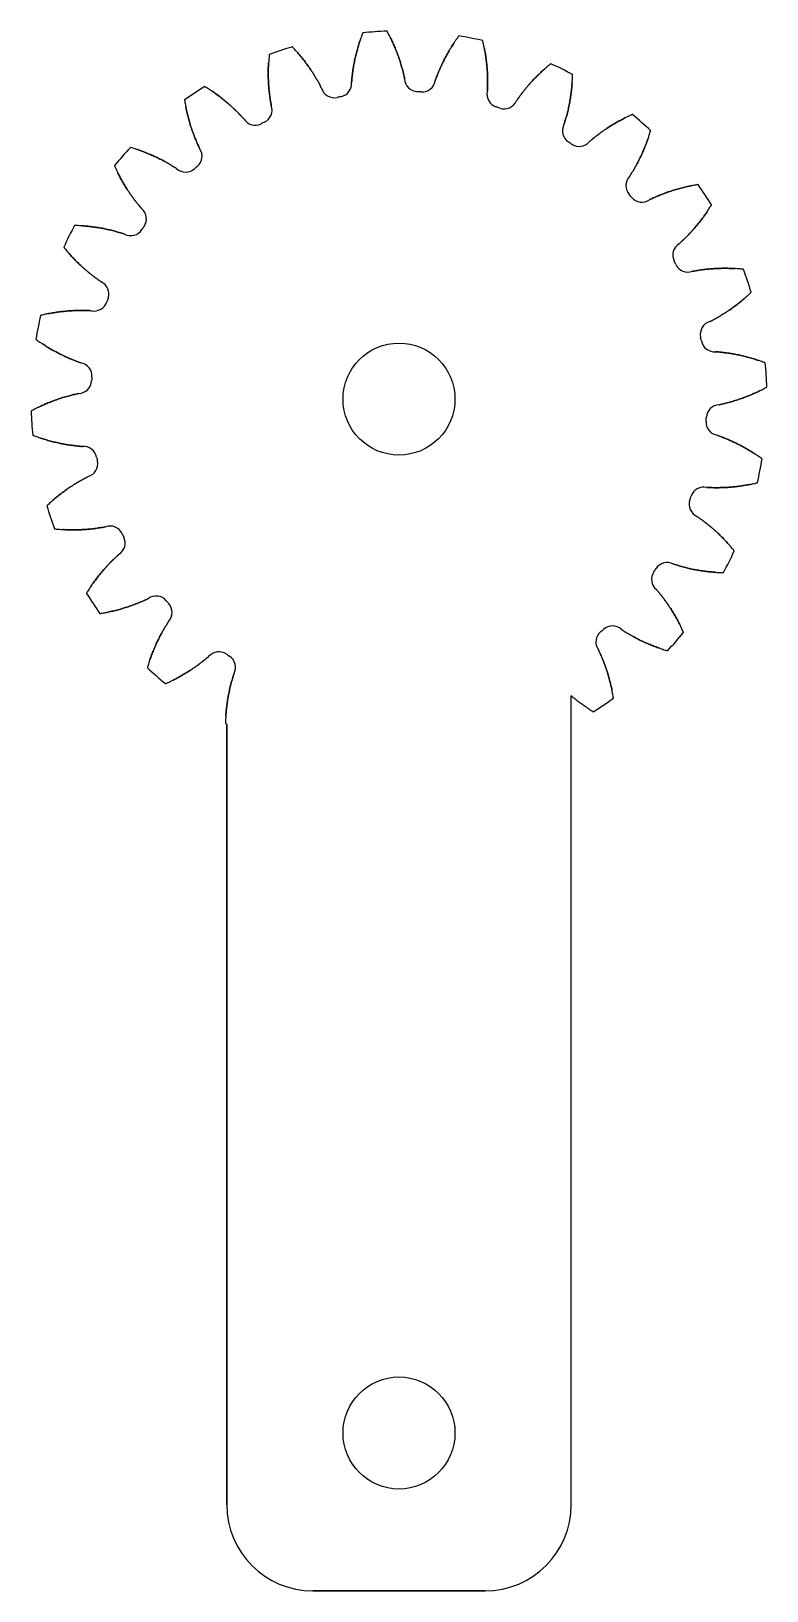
# Model space of a CAD drawing. Header units: millimetres. Extents: x -34.5 to -17.4, y -69 to -32.8.
import ezdxf

# ---------------------------------------------------------------- set-up
doc = ezdxf.new("R2010")
doc.units = ezdxf.units.MM
doc.layers.get('0').update_dxf_attribs({"linetype": 'CONTINUOUS'})

msp = doc.modelspace()

# ---------------------------------------------------------------- linework, layer by layer
for p, q in [((-21.92, -66.953), (-21.92, -48.18)), ((-21.92, -66.953), (-21.92, -48.18)), ((-29.92, -48.84), (-29.92, -66.953)), ((-29.92, -66.953), (-29.92, -48.84)), ((-27.92, -68.953), (-23.92, -68.953)), ((-23.92, -68.953), (-27.92, -68.953))]:
    msp.add_line(p, q)
for centre in [(-25.92, -41.29), (-25.92, -41.29), (-25.92, -41.29), (-25.92, -65.29), (-25.92, -65.29), (-25.92, -65.29)]:
    msp.add_circle(centre, 1.3)
for centre, radius, start, end in [((-25.92, -41.29), 8.544, 91.8623, 95.6377), ((-25.92, -41.29), 8.544, 91.8623, 95.6377), ((-25.92, -41.29), 8.544, 76.8623, 80.6377), ((-25.92, -41.29), 8.544, 76.8623, 80.6377), ((-25.92, -41.29), 8.544, 106.8623, 110.6377), ((-25.92, -41.29), 8.544, 106.8623, 110.6377), ((-25.92, -41.29), 8.544, 61.8623, 65.6377), ((-25.92, -41.29), 8.544, 61.8623, 65.6377), ((-27.33, -33.965), 0.311, -79.105, 5.0881), ((-27.33, -33.965), 0.311, -79.105, 5.0881), ((-25.478, -33.844), 0.311, 182.4119, 266.605), ((-25.478, -33.844), 0.311, 182.4119, 266.605), ((-25.386, -33.85), 0.311, 265.895, 350.0881), ((-25.386, -33.85), 0.311, 265.895, 350.0881), ((-25.92, -41.29), 8.544, 121.8623, 125.6377), ((-25.92, -41.29), 8.544, 121.8623, 125.6377), ((-27.421, -33.983), 0.311, 197.4119, 281.605), ((-27.421, -33.983), 0.311, 197.4119, 281.605), ((-25.92, -41.29), 7.149, 100.895, 101.605), ((-25.92, -41.29), 7.149, 100.895, 101.605), ((-25.92, -41.29), 7.149, 85.895, 86.605), ((-25.92, -41.29), 7.149, 85.895, 86.605), ((-23.566, -34.212), 0.311, 167.4119, 251.605), ((-23.566, -34.212), 0.311, 167.4119, 251.605), ((-23.479, -34.242), 0.311, 250.895, 335.0881), ((-23.479, -34.242), 0.311, 250.895, 335.0881), ((-29.178, -34.58), 0.311, -64.105, 20.0881), ((-29.178, -34.58), 0.311, -64.105, 20.0881), ((-25.92, -41.29), 7.149, 70.895, 71.605), ((-25.92, -41.29), 7.149, 70.895, 71.605), ((-25.92, -41.29), 8.544, 46.8623, 50.6377), ((-25.92, -41.29), 8.544, 46.8623, 50.6377), ((-29.261, -34.621), 0.311, 212.4119, 296.605), ((-29.261, -34.621), 0.311, 212.4119, 296.605), ((-25.92, -41.29), 7.149, 115.895, 116.605), ((-25.92, -41.29), 7.149, 115.895, 116.605), ((-21.814, -35.062), 0.311, 152.4119, 236.605), ((-21.814, -35.062), 0.311, 152.4119, 236.605), ((-25.92, -41.29), 8.544, 136.8623, 140.6377), ((-25.92, -41.29), 8.544, 136.8623, 140.6377), ((-30.803, -35.652), 0.311, -49.105, 35.0881), ((-30.803, -35.652), 0.311, -49.105, 35.0881), ((-25.92, -41.29), 7.149, 55.895, 56.605), ((-25.92, -41.29), 7.149, 55.895, 56.605), ((-21.738, -35.114), 0.311, 235.895, 320.0881), ((-21.738, -35.114), 0.311, 235.895, 320.0881), ((-30.873, -35.712), 0.311, 227.4119, 311.605), ((-30.873, -35.712), 0.311, 227.4119, 311.605), ((-25.92, -41.29), 7.149, 130.895, 131.605), ((-25.92, -41.29), 7.149, 130.895, 131.605), ((-20.342, -36.337), 0.311, 137.4119, 221.605), ((-20.342, -36.337), 0.311, 137.4119, 221.605), ((-25.92, -41.29), 7.149, 40.895, 41.605), ((-25.92, -41.29), 7.149, 40.895, 41.605), ((-25.92, -41.29), 8.544, 31.8623, 35.6377), ((-25.92, -41.29), 8.544, 31.8623, 35.6377), ((-32.096, -37.108), 0.311, -34.105, 50.0881), ((-32.096, -37.108), 0.311, -34.105, 50.0881), ((-20.282, -36.407), 0.311, 220.895, 305.0881), ((-20.282, -36.407), 0.311, 220.895, 305.0881), ((-25.92, -41.29), 8.544, 151.8623, 155.6377), ((-25.92, -41.29), 8.544, 151.8623, 155.6377), ((-25.92, -41.29), 7.149, 145.895, 146.605), ((-25.92, -41.29), 7.149, 145.895, 146.605), ((-32.148, -37.184), 0.311, 242.4119, 326.605), ((-32.148, -37.184), 0.311, 242.4119, 326.605), ((-19.251, -37.949), 0.311, 122.4119, 206.605), ((-19.251, -37.949), 0.311, 122.4119, 206.605), ((-25.92, -41.29), 7.149, 25.895, 26.605), ((-25.92, -41.29), 7.149, 25.895, 26.605), ((-19.21, -38.032), 0.311, 205.895, 290.0881), ((-19.21, -38.032), 0.311, 205.895, 290.0881), ((-25.92, -41.29), 8.544, 16.8623, 20.6377), ((-25.92, -41.29), 8.544, 16.8623, 20.6377), ((-32.968, -38.849), 0.311, -19.105, 65.0881), ((-32.968, -38.849), 0.311, -19.105, 65.0881), ((-32.998, -38.936), 0.311, 257.4119, 341.605), ((-32.998, -38.936), 0.311, 257.4119, 341.605), ((-25.92, -41.29), 7.149, 160.895, 161.605), ((-25.92, -41.29), 7.149, 160.895, 161.605), ((-25.92, -41.29), 8.544, 166.8623, 170.6377), ((-25.92, -41.29), 8.544, 166.8623, 170.6377), ((-18.613, -39.789), 0.311, 107.4119, 191.605), ((-18.613, -39.789), 0.311, 107.4119, 191.605), ((-25.92, -41.29), 7.149, 10.895, 11.605), ((-25.92, -41.29), 7.149, 10.895, 11.605), ((-18.595, -39.88), 0.311, 190.895, 275.0881), ((-18.595, -39.88), 0.311, 190.895, 275.0881), ((-33.36, -40.756), 0.311, -4.105, 80.0881), ((-33.36, -40.756), 0.311, -4.105, 80.0881), ((-25.92, -41.29), 8.544, 1.8623, 5.6377), ((-25.92, -41.29), 8.544, 1.8623, 5.6377), ((-33.366, -40.848), 0.311, 272.4119, 356.605), ((-33.366, -40.848), 0.311, 272.4119, 356.605), ((-25.92, -41.29), 7.149, 175.895, 176.605), ((-25.92, -41.29), 7.149, 175.895, 176.605), ((-25.92, -41.29), 8.544, 181.8623, 185.6377), ((-25.92, -41.29), 8.544, 181.8623, 185.6377), ((-18.474, -41.732), 0.311, 92.4119, 176.605), ((-18.474, -41.732), 0.311, 92.4119, 176.605), ((-18.48, -41.824), 0.311, 175.895, 260.0881), ((-18.48, -41.824), 0.311, 175.895, 260.0881), ((-25.92, -41.29), 7.149, 355.895, 356.605), ((-25.92, -41.29), 7.149, 355.895, 356.605), ((-33.245, -42.7), 0.311, 10.895, 95.0881), ((-33.245, -42.7), 0.311, 10.895, 95.0881), ((-25.92, -41.29), 7.149, 190.895, 191.605), ((-25.92, -41.29), 7.149, 190.895, 191.605), ((-25.92, -41.29), 8.544, 346.8623, 350.6377), ((-25.92, -41.29), 8.544, 346.8623, 350.6377), ((-33.227, -42.791), 0.311, -72.5881, 11.605), ((-33.227, -42.791), 0.311, -72.5881, 11.605), ((-18.842, -43.644), 0.311, 77.4119, 161.605), ((-18.842, -43.644), 0.311, 77.4119, 161.605), ((-25.92, -41.29), 8.544, 196.8623, 200.6377), ((-25.92, -41.29), 8.544, 196.8623, 200.6377), ((-18.872, -43.731), 0.311, 160.895, 245.0881), ((-18.872, -43.731), 0.311, 160.895, 245.0881), ((-25.92, -41.29), 7.149, 340.895, 341.605), ((-25.92, -41.29), 7.149, 340.895, 341.605), ((-32.63, -44.548), 0.311, 25.895, 110.0881), ((-32.63, -44.548), 0.311, 25.895, 110.0881), ((-32.589, -44.631), 0.311, -57.5881, 26.605), ((-32.589, -44.631), 0.311, -57.5881, 26.605), ((-25.92, -41.29), 7.149, 205.895, 206.605), ((-25.92, -41.29), 7.149, 205.895, 206.605), ((-25.92, -41.29), 8.544, 331.8623, 335.6377), ((-25.92, -41.29), 8.544, 331.8623, 335.6377), ((-25.92, -41.29), 7.149, 325.895, 326.605), ((-25.92, -41.29), 7.149, 325.895, 326.605), ((-19.692, -45.396), 0.311, 62.4119, 146.605), ((-19.692, -45.396), 0.311, 62.4119, 146.605), ((-19.744, -45.472), 0.311, 145.895, 230.0881), ((-19.744, -45.472), 0.311, 145.895, 230.0881), ((-25.92, -41.29), 8.544, 211.8623, 215.6377), ((-25.92, -41.29), 8.544, 211.8623, 215.6377), ((-31.558, -46.173), 0.311, 40.895, 125.0881), ((-31.558, -46.173), 0.311, 40.895, 125.0881), ((-25.92, -41.29), 7.149, 220.895, 221.605), ((-25.92, -41.29), 7.149, 220.895, 221.605), ((-31.498, -46.243), 0.311, -42.5881, 41.605), ((-31.498, -46.243), 0.311, -42.5881, 41.605), ((-21.037, -46.928), 0.311, 130.895, 215.0881), ((-21.037, -46.928), 0.311, 130.895, 215.0881), ((-25.92, -41.29), 7.149, 310.895, 311.605), ((-25.92, -41.29), 7.149, 310.895, 311.605), ((-20.967, -46.868), 0.311, 47.4119, 131.605), ((-20.967, -46.868), 0.311, 47.4119, 131.605), ((-25.92, -41.29), 8.544, 316.8623, 320.6377), ((-25.92, -41.29), 8.544, 316.8623, 320.6377), ((-30.102, -47.466), 0.311, 55.895, 140.0881), ((-30.102, -47.466), 0.311, 55.895, 140.0881), ((-25.92, -41.29), 7.149, 235.895, 236.605), ((-25.92, -41.29), 7.149, 235.895, 236.605), ((-30.026, -47.518), 0.311, -27.5881, 56.605), ((-30.026, -47.518), 0.311, -27.5881, 56.605), ((-25.92, -41.29), 8.544, 226.8623, 230.6377), ((-25.92, -41.29), 8.544, 226.8623, 230.6377), ((-25.92, -41.29), 8.544, 301.8623, 305.6377), ((-25.92, -41.29), 8.544, 301.8623, 305.6377), ((-25.92, -41.29), 8.544, 241.8623, 242.0855), ((-25.92, -41.29), 8.544, 241.8623, 242.0855), ((-27.92, -66.953), 2, 180, 270), ((-27.92, -66.953), 2, 180, 270), ((-23.92, -66.953), 2, -90, 0), ((-23.92, -66.953), 2, -90, 0)]:
    msp.add_arc(centre, radius, start, end)
for points, knots in [([(-26.759, -32.787), (-26.761, -32.791), (-26.763, -32.797), (-26.77, -32.816), (-26.783, -32.848), (-26.802, -32.901), (-26.816, -32.942), (-26.824, -32.966)], [0, 0, 0, 0, 0.00097578, 0.00159942, 0.00476953, 0.00921669, 0.01524937, 0.01524937, 0.01524937, 0.01524937]), ([(-26.759, -32.787), (-26.761, -32.791), (-26.763, -32.797), (-26.77, -32.816), (-26.783, -32.848), (-26.802, -32.901), (-26.816, -32.942), (-26.824, -32.966)], [0, 0, 0, 0, 0.00097578, 0.00159942, 0.00476953, 0.00921669, 0.01524937, 0.01524937, 0.01524937, 0.01524937]), ([(-26.11, -32.919), (-26.121, -32.896), (-26.14, -32.857), (-26.167, -32.807), (-26.183, -32.777), (-26.192, -32.76), (-26.196, -32.754), (-26.198, -32.75)], [0, 0, 0, 0, 0.00602632, 0.01047545, 0.01364699, 0.01427358, 0.01524937, 0.01524937, 0.01524937, 0.01524937]), ([(-26.11, -32.919), (-26.121, -32.896), (-26.14, -32.857), (-26.167, -32.807), (-26.183, -32.777), (-26.192, -32.76), (-26.196, -32.754), (-26.198, -32.75)], [0, 0, 0, 0, 0.00602632, 0.01047545, 0.01364699, 0.01427358, 0.01524937, 0.01524937, 0.01524937, 0.01524937]), ([(-24.53, -32.86), (-24.532, -32.863), (-24.536, -32.868), (-24.548, -32.884), (-24.568, -32.912), (-24.601, -32.958), (-24.625, -32.994), (-24.639, -33.015)], [0, 0, 0, 0, 0.00097578, 0.00159942, 0.00476953, 0.00921669, 0.01524937, 0.01524937, 0.01524937, 0.01524937]), ([(-24.53, -32.86), (-24.532, -32.863), (-24.536, -32.868), (-24.548, -32.884), (-24.568, -32.912), (-24.601, -32.958), (-24.625, -32.994), (-24.639, -33.015)], [0, 0, 0, 0, 0.00097578, 0.00159942, 0.00476953, 0.00921669, 0.01524937, 0.01524937, 0.01524937, 0.01524937]), ([(-28.931, -33.294), (-28.932, -33.298), (-28.933, -33.305), (-28.935, -33.324), (-28.938, -33.358), (-28.943, -33.415), (-28.946, -33.458), (-28.948, -33.483)], [0, 0, 0, 0, 0.00097578, 0.00159942, 0.00476953, 0.00921669, 0.01524937, 0.01524937, 0.01524937, 0.01524937]), ([(-28.931, -33.294), (-28.932, -33.298), (-28.933, -33.305), (-28.935, -33.324), (-28.938, -33.358), (-28.943, -33.415), (-28.946, -33.458), (-28.948, -33.483)], [0, 0, 0, 0, 0.00097578, 0.00159942, 0.00476953, 0.00921669, 0.01524937, 0.01524937, 0.01524937, 0.01524937]), ([(-28.27, -33.253), (-28.287, -33.234), (-28.315, -33.202), (-28.354, -33.16), (-28.377, -33.135), (-28.391, -33.121), (-28.396, -33.116), (-28.398, -33.113)], [0, 0, 0, 0, 0.00602632, 0.01047545, 0.01364699, 0.01427358, 0.01524937, 0.01524937, 0.01524937, 0.01524937]), ([(-28.27, -33.253), (-28.287, -33.234), (-28.315, -33.202), (-28.354, -33.16), (-28.377, -33.135), (-28.391, -33.121), (-28.396, -33.116), (-28.398, -33.113)], [0, 0, 0, 0, 0.00602632, 0.01047545, 0.01364699, 0.01427358, 0.01524937, 0.01524937, 0.01524937, 0.01524937]), ([(-23.937, -33.155), (-23.942, -33.13), (-23.95, -33.088), (-23.963, -33.032), (-23.971, -32.999), (-23.975, -32.98), (-23.977, -32.973), (-23.978, -32.969)], [0, 0, 0, 0, 0.00602632, 0.01047545, 0.01364699, 0.01427358, 0.01524937, 0.01524937, 0.01524937, 0.01524937]), ([(-23.937, -33.155), (-23.942, -33.13), (-23.95, -33.088), (-23.963, -33.032), (-23.971, -32.999), (-23.975, -32.98), (-23.977, -32.973), (-23.978, -32.969)], [0, 0, 0, 0, 0.00602632, 0.01047545, 0.01364699, 0.01427358, 0.01524937, 0.01524937, 0.01524937, 0.01524937]), ([(-22.395, -33.507), (-22.399, -33.509), (-22.404, -33.513), (-22.419, -33.526), (-22.446, -33.547), (-22.489, -33.584), (-22.522, -33.612), (-22.541, -33.629)], [0, 0, 0, 0, 0.00097578, 0.00159942, 0.00476953, 0.00921669, 0.01524937, 0.01524937, 0.01524937, 0.01524937]), ([(-22.395, -33.507), (-22.399, -33.509), (-22.404, -33.513), (-22.419, -33.526), (-22.446, -33.547), (-22.489, -33.584), (-22.522, -33.612), (-22.541, -33.629)], [0, 0, 0, 0, 0.00097578, 0.00159942, 0.00476953, 0.00921669, 0.01524937, 0.01524937, 0.01524937, 0.01524937]), ([(-21.899, -33.945), (-21.897, -33.92), (-21.895, -33.877), (-21.892, -33.82), (-21.891, -33.786), (-21.891, -33.766), (-21.891, -33.76), (-21.891, -33.756)], [0, 0, 0, 0, 0.00602632, 0.01047545, 0.01364699, 0.01427358, 0.01524937, 0.01524937, 0.01524937, 0.01524937]), ([(-21.899, -33.945), (-21.897, -33.92), (-21.895, -33.877), (-21.892, -33.82), (-21.891, -33.786), (-21.891, -33.766), (-21.891, -33.76), (-21.891, -33.756)], [0, 0, 0, 0, 0.00602632, 0.01047545, 0.01364699, 0.01427358, 0.01524937, 0.01524937, 0.01524937, 0.01524937]), ([(-30.898, -34.346), (-30.898, -34.35), (-30.897, -34.357), (-30.894, -34.376), (-30.888, -34.41), (-30.879, -34.466), (-30.87, -34.508), (-30.865, -34.533)], [0, 0, 0, 0, 0.00097578, 0.00159942, 0.00476953, 0.00921669, 0.01524937, 0.01524937, 0.01524937, 0.01524937]), ([(-30.898, -34.346), (-30.898, -34.35), (-30.897, -34.357), (-30.894, -34.376), (-30.888, -34.41), (-30.879, -34.466), (-30.87, -34.508), (-30.865, -34.533)], [0, 0, 0, 0, 0.00097578, 0.00159942, 0.00476953, 0.00921669, 0.01524937, 0.01524937, 0.01524937, 0.01524937]), ([(-30.27, -34.135), (-30.291, -34.122), (-30.327, -34.097), (-30.375, -34.067), (-30.404, -34.049), (-30.421, -34.039), (-30.427, -34.035), (-30.43, -34.033)], [0, 0, 0, 0, 0.00602632, 0.01047545, 0.01364699, 0.01427358, 0.01524937, 0.01524937, 0.01524937, 0.01524937]), ([(-30.27, -34.135), (-30.291, -34.122), (-30.327, -34.097), (-30.375, -34.067), (-30.404, -34.049), (-30.421, -34.039), (-30.427, -34.035), (-30.43, -34.033)], [0, 0, 0, 0, 0.00602632, 0.01047545, 0.01364699, 0.01427358, 0.01524937, 0.01524937, 0.01524937, 0.01524937]), ([(-20.501, -34.684), (-20.505, -34.686), (-20.511, -34.688), (-20.529, -34.696), (-20.56, -34.71), (-20.612, -34.734), (-20.651, -34.753), (-20.673, -34.764)], [0, 0, 0, 0, 0.00097578, 0.00159942, 0.00476953, 0.00921669, 0.01524937, 0.01524937, 0.01524937, 0.01524937]), ([(-20.501, -34.684), (-20.505, -34.686), (-20.511, -34.688), (-20.529, -34.696), (-20.56, -34.71), (-20.612, -34.734), (-20.651, -34.753), (-20.673, -34.764)], [0, 0, 0, 0, 0.00097578, 0.00159942, 0.00476953, 0.00921669, 0.01524937, 0.01524937, 0.01524937, 0.01524937]), ([(-20.135, -35.236), (-20.127, -35.213), (-20.113, -35.171), (-20.096, -35.117), (-20.086, -35.084), (-20.081, -35.065), (-20.079, -35.059), (-20.078, -35.055)], [0, 0, 0, 0, 0.00602632, 0.01047545, 0.01364699, 0.01427358, 0.01524937, 0.01524937, 0.01524937, 0.01524937]), ([(-20.135, -35.236), (-20.127, -35.213), (-20.113, -35.171), (-20.096, -35.117), (-20.086, -35.084), (-20.081, -35.065), (-20.079, -35.059), (-20.078, -35.055)], [0, 0, 0, 0, 0.00602632, 0.01047545, 0.01364699, 0.01427358, 0.01524937, 0.01524937, 0.01524937, 0.01524937]), ([(-31.974, -35.505), (-31.997, -35.497), (-32.039, -35.483), (-32.093, -35.466), (-32.126, -35.456), (-32.145, -35.451), (-32.151, -35.449), (-32.155, -35.448)], [0, 0, 0, 0, 0.00602632, 0.01047545, 0.01364699, 0.01427358, 0.01524937, 0.01524937, 0.01524937, 0.01524937]), ([(-31.974, -35.505), (-31.997, -35.497), (-32.039, -35.483), (-32.093, -35.466), (-32.126, -35.456), (-32.145, -35.451), (-32.151, -35.449), (-32.155, -35.448)], [0, 0, 0, 0, 0.00602632, 0.01047545, 0.01364699, 0.01427358, 0.01524937, 0.01524937, 0.01524937, 0.01524937]), ([(-32.526, -35.871), (-32.524, -35.875), (-32.522, -35.881), (-32.514, -35.899), (-32.5, -35.93), (-32.476, -35.982), (-32.457, -36.021), (-32.446, -36.043)], [0, 0, 0, 0, 0.00097578, 0.00159942, 0.00476953, 0.00921669, 0.01524937, 0.01524937, 0.01524937, 0.01524937]), ([(-32.526, -35.871), (-32.524, -35.875), (-32.522, -35.881), (-32.514, -35.899), (-32.5, -35.93), (-32.476, -35.982), (-32.457, -36.021), (-32.446, -36.043)], [0, 0, 0, 0, 0.00097578, 0.00159942, 0.00476953, 0.00921669, 0.01524937, 0.01524937, 0.01524937, 0.01524937]), ([(-18.976, -36.312), (-18.98, -36.312), (-18.987, -36.313), (-19.006, -36.316), (-19.04, -36.322), (-19.096, -36.331), (-19.138, -36.34), (-19.163, -36.345)], [0, 0, 0, 0, 0.00097578, 0.00159942, 0.00476953, 0.00921669, 0.01524937, 0.01524937, 0.01524937, 0.01524937]), ([(-18.976, -36.312), (-18.98, -36.312), (-18.987, -36.313), (-19.006, -36.316), (-19.04, -36.322), (-19.096, -36.331), (-19.138, -36.34), (-19.163, -36.345)], [0, 0, 0, 0, 0.00097578, 0.00159942, 0.00476953, 0.00921669, 0.01524937, 0.01524937, 0.01524937, 0.01524937]), ([(-18.765, -36.94), (-18.752, -36.919), (-18.727, -36.883), (-18.697, -36.835), (-18.679, -36.806), (-18.669, -36.789), (-18.665, -36.783), (-18.663, -36.78)], [0, 0, 0, 0, 0.00602632, 0.01047545, 0.01364699, 0.01427358, 0.01524937, 0.01524937, 0.01524937, 0.01524937]), ([(-18.765, -36.94), (-18.752, -36.919), (-18.727, -36.883), (-18.697, -36.835), (-18.679, -36.806), (-18.669, -36.789), (-18.665, -36.783), (-18.663, -36.78)], [0, 0, 0, 0, 0.00602632, 0.01047545, 0.01364699, 0.01427358, 0.01524937, 0.01524937, 0.01524937, 0.01524937]), ([(-33.265, -37.269), (-33.29, -37.267), (-33.333, -37.265), (-33.39, -37.262), (-33.424, -37.261), (-33.444, -37.261), (-33.45, -37.261), (-33.454, -37.261)], [0, 0, 0, 0, 0.00602632, 0.01047545, 0.01364699, 0.01427358, 0.01524937, 0.01524937, 0.01524937, 0.01524937]), ([(-33.265, -37.269), (-33.29, -37.267), (-33.333, -37.265), (-33.39, -37.262), (-33.424, -37.261), (-33.444, -37.261), (-33.45, -37.261), (-33.454, -37.261)], [0, 0, 0, 0, 0.00602632, 0.01047545, 0.01364699, 0.01427358, 0.01524937, 0.01524937, 0.01524937, 0.01524937]), ([(-33.703, -37.765), (-33.701, -37.769), (-33.697, -37.774), (-33.684, -37.789), (-33.663, -37.816), (-33.626, -37.859), (-33.598, -37.892), (-33.581, -37.911)], [0, 0, 0, 0, 0.00097578, 0.00159942, 0.00476953, 0.00921669, 0.01524937, 0.01524937, 0.01524937, 0.01524937]), ([(-33.703, -37.765), (-33.701, -37.769), (-33.697, -37.774), (-33.684, -37.789), (-33.663, -37.816), (-33.626, -37.859), (-33.598, -37.892), (-33.581, -37.911)], [0, 0, 0, 0, 0.00097578, 0.00159942, 0.00476953, 0.00921669, 0.01524937, 0.01524937, 0.01524937, 0.01524937]), ([(-17.924, -38.279), (-17.928, -38.278), (-17.935, -38.277), (-17.954, -38.275), (-17.988, -38.272), (-18.045, -38.267), (-18.088, -38.264), (-18.113, -38.262)], [0, 0, 0, 0, 0.00097578, 0.00159942, 0.00476953, 0.00921669, 0.01524937, 0.01524937, 0.01524937, 0.01524937]), ([(-17.924, -38.279), (-17.928, -38.278), (-17.935, -38.277), (-17.954, -38.275), (-17.988, -38.272), (-18.045, -38.267), (-18.088, -38.264), (-18.113, -38.262)], [0, 0, 0, 0, 0.00097578, 0.00159942, 0.00476953, 0.00921669, 0.01524937, 0.01524937, 0.01524937, 0.01524937]), ([(-17.883, -38.94), (-17.864, -38.923), (-17.832, -38.895), (-17.79, -38.856), (-17.765, -38.833), (-17.751, -38.819), (-17.746, -38.814), (-17.743, -38.812)], [0, 0, 0, 0, 0.00602632, 0.01047545, 0.01364699, 0.01427358, 0.01524937, 0.01524937, 0.01524937, 0.01524937]), ([(-17.883, -38.94), (-17.864, -38.923), (-17.832, -38.895), (-17.79, -38.856), (-17.765, -38.833), (-17.751, -38.819), (-17.746, -38.814), (-17.743, -38.812)], [0, 0, 0, 0, 0.00602632, 0.01047545, 0.01364699, 0.01427358, 0.01524937, 0.01524937, 0.01524937, 0.01524937]), ([(-34.055, -39.307), (-34.08, -39.312), (-34.122, -39.32), (-34.178, -39.333), (-34.211, -39.341), (-34.23, -39.345), (-34.237, -39.347), (-34.241, -39.348)], [0, 0, 0, 0, 0.00602632, 0.01047545, 0.01364699, 0.01427358, 0.01524937, 0.01524937, 0.01524937, 0.01524937]), ([(-34.055, -39.307), (-34.08, -39.312), (-34.122, -39.32), (-34.178, -39.333), (-34.211, -39.341), (-34.23, -39.345), (-34.237, -39.347), (-34.241, -39.348)], [0, 0, 0, 0, 0.00602632, 0.01047545, 0.01364699, 0.01427358, 0.01524937, 0.01524937, 0.01524937, 0.01524937]), ([(-34.35, -39.9), (-34.347, -39.902), (-34.342, -39.906), (-34.326, -39.918), (-34.298, -39.938), (-34.252, -39.971), (-34.216, -39.995), (-34.195, -40.009)], [0, 0, 0, 0, 0.00097578, 0.00159942, 0.00476953, 0.00921669, 0.01524937, 0.01524937, 0.01524937, 0.01524937]), ([(-34.35, -39.9), (-34.347, -39.902), (-34.342, -39.906), (-34.326, -39.918), (-34.298, -39.938), (-34.252, -39.971), (-34.216, -39.995), (-34.195, -40.009)], [0, 0, 0, 0, 0.00097578, 0.00159942, 0.00476953, 0.00921669, 0.01524937, 0.01524937, 0.01524937, 0.01524937]), ([(-17.417, -40.451), (-17.421, -40.449), (-17.427, -40.447), (-17.446, -40.44), (-17.478, -40.427), (-17.531, -40.408), (-17.572, -40.394), (-17.596, -40.386)], [0, 0, 0, 0, 0.00097578, 0.00159942, 0.00476953, 0.00921669, 0.01524937, 0.01524937, 0.01524937, 0.01524937]), ([(-17.417, -40.451), (-17.421, -40.449), (-17.427, -40.447), (-17.446, -40.44), (-17.478, -40.427), (-17.531, -40.408), (-17.572, -40.394), (-17.596, -40.386)], [0, 0, 0, 0, 0.00097578, 0.00159942, 0.00476953, 0.00921669, 0.01524937, 0.01524937, 0.01524937, 0.01524937]), ([(-17.549, -41.1), (-17.526, -41.089), (-17.487, -41.07), (-17.437, -41.043), (-17.407, -41.027), (-17.39, -41.018), (-17.384, -41.014), (-17.38, -41.012)], [0, 0, 0, 0, 0.00602632, 0.01047545, 0.01364699, 0.01427358, 0.01524937, 0.01524937, 0.01524937, 0.01524937]), ([(-17.549, -41.1), (-17.526, -41.089), (-17.487, -41.07), (-17.437, -41.043), (-17.407, -41.027), (-17.39, -41.018), (-17.384, -41.014), (-17.38, -41.012)], [0, 0, 0, 0, 0.00602632, 0.01047545, 0.01364699, 0.01427358, 0.01524937, 0.01524937, 0.01524937, 0.01524937]), ([(-34.291, -41.48), (-34.314, -41.491), (-34.353, -41.51), (-34.403, -41.537), (-34.433, -41.553), (-34.45, -41.562), (-34.456, -41.566), (-34.46, -41.568)], [0, 0, 0, 0, 0.00602632, 0.01047545, 0.01364699, 0.01427358, 0.01524937, 0.01524937, 0.01524937, 0.01524937]), ([(-34.291, -41.48), (-34.314, -41.491), (-34.353, -41.51), (-34.403, -41.537), (-34.433, -41.553), (-34.45, -41.562), (-34.456, -41.566), (-34.46, -41.568)], [0, 0, 0, 0, 0.00602632, 0.01047545, 0.01364699, 0.01427358, 0.01524937, 0.01524937, 0.01524937, 0.01524937]), ([(-34.423, -42.129), (-34.419, -42.131), (-34.413, -42.133), (-34.394, -42.14), (-34.362, -42.153), (-34.309, -42.172), (-34.268, -42.186), (-34.244, -42.194)], [0, 0, 0, 0, 0.00097578, 0.00159942, 0.00476953, 0.00921669, 0.01524937, 0.01524937, 0.01524937, 0.01524937]), ([(-34.423, -42.129), (-34.419, -42.131), (-34.413, -42.133), (-34.394, -42.14), (-34.362, -42.153), (-34.309, -42.172), (-34.268, -42.186), (-34.244, -42.194)], [0, 0, 0, 0, 0.00097578, 0.00159942, 0.00476953, 0.00921669, 0.01524937, 0.01524937, 0.01524937, 0.01524937]), ([(-17.49, -42.68), (-17.493, -42.678), (-17.498, -42.674), (-17.514, -42.662), (-17.542, -42.642), (-17.588, -42.609), (-17.624, -42.585), (-17.645, -42.571)], [0, 0, 0, 0, 0.00097578, 0.00159942, 0.00476953, 0.00921669, 0.01524937, 0.01524937, 0.01524937, 0.01524937]), ([(-17.49, -42.68), (-17.493, -42.678), (-17.498, -42.674), (-17.514, -42.662), (-17.542, -42.642), (-17.588, -42.609), (-17.624, -42.585), (-17.645, -42.571)], [0, 0, 0, 0, 0.00097578, 0.00159942, 0.00476953, 0.00921669, 0.01524937, 0.01524937, 0.01524937, 0.01524937]), ([(-17.785, -43.273), (-17.76, -43.268), (-17.718, -43.26), (-17.662, -43.247), (-17.629, -43.239), (-17.61, -43.235), (-17.603, -43.233), (-17.599, -43.232)], [0, 0, 0, 0, 0.00602632, 0.01047545, 0.01364699, 0.01427358, 0.01524937, 0.01524937, 0.01524937, 0.01524937]), ([(-17.785, -43.273), (-17.76, -43.268), (-17.718, -43.26), (-17.662, -43.247), (-17.629, -43.239), (-17.61, -43.235), (-17.603, -43.233), (-17.599, -43.232)], [0, 0, 0, 0, 0.00602632, 0.01047545, 0.01364699, 0.01427358, 0.01524937, 0.01524937, 0.01524937, 0.01524937]), ([(-33.957, -43.64), (-33.976, -43.657), (-34.008, -43.685), (-34.05, -43.724), (-34.075, -43.747), (-34.089, -43.761), (-34.094, -43.766), (-34.097, -43.768)], [0, 0, 0, 0, 0.00602632, 0.01047545, 0.01364699, 0.01427358, 0.01524937, 0.01524937, 0.01524937, 0.01524937]), ([(-33.957, -43.64), (-33.976, -43.657), (-34.008, -43.685), (-34.05, -43.724), (-34.075, -43.747), (-34.089, -43.761), (-34.094, -43.766), (-34.097, -43.768)], [0, 0, 0, 0, 0.00602632, 0.01047545, 0.01364699, 0.01427358, 0.01524937, 0.01524937, 0.01524937, 0.01524937]), ([(-33.916, -44.301), (-33.912, -44.302), (-33.905, -44.303), (-33.886, -44.305), (-33.852, -44.308), (-33.795, -44.313), (-33.752, -44.316), (-33.727, -44.318)], [0, 0, 0, 0, 0.00097578, 0.00159942, 0.00476953, 0.00921669, 0.01524937, 0.01524937, 0.01524937, 0.01524937]), ([(-33.916, -44.301), (-33.912, -44.302), (-33.905, -44.303), (-33.886, -44.305), (-33.852, -44.308), (-33.795, -44.313), (-33.752, -44.316), (-33.727, -44.318)], [0, 0, 0, 0, 0.00097578, 0.00159942, 0.00476953, 0.00921669, 0.01524937, 0.01524937, 0.01524937, 0.01524937]), ([(-18.137, -44.815), (-18.139, -44.811), (-18.143, -44.806), (-18.156, -44.791), (-18.177, -44.764), (-18.214, -44.721), (-18.242, -44.688), (-18.259, -44.669)], [0, 0, 0, 0, 0.00097578, 0.00159942, 0.00476953, 0.00921669, 0.01524937, 0.01524937, 0.01524937, 0.01524937]), ([(-18.137, -44.815), (-18.139, -44.811), (-18.143, -44.806), (-18.156, -44.791), (-18.177, -44.764), (-18.214, -44.721), (-18.242, -44.688), (-18.259, -44.669)], [0, 0, 0, 0, 0.00097578, 0.00159942, 0.00476953, 0.00921669, 0.01524937, 0.01524937, 0.01524937, 0.01524937]), ([(-18.575, -45.311), (-18.55, -45.313), (-18.507, -45.315), (-18.45, -45.318), (-18.416, -45.319), (-18.396, -45.319), (-18.39, -45.319), (-18.386, -45.319)], [0, 0, 0, 0, 0.00602632, 0.01047545, 0.01364699, 0.01427358, 0.01524937, 0.01524937, 0.01524937, 0.01524937]), ([(-18.575, -45.311), (-18.55, -45.313), (-18.507, -45.315), (-18.45, -45.318), (-18.416, -45.319), (-18.396, -45.319), (-18.39, -45.319), (-18.386, -45.319)], [0, 0, 0, 0, 0.00602632, 0.01047545, 0.01364699, 0.01427358, 0.01524937, 0.01524937, 0.01524937, 0.01524937]), ([(-33.075, -45.64), (-33.088, -45.661), (-33.113, -45.697), (-33.143, -45.745), (-33.161, -45.774), (-33.171, -45.791), (-33.175, -45.797), (-33.177, -45.8)], [0, 0, 0, 0, 0.00602632, 0.01047545, 0.01364699, 0.01427358, 0.01524937, 0.01524937, 0.01524937, 0.01524937]), ([(-33.075, -45.64), (-33.088, -45.661), (-33.113, -45.697), (-33.143, -45.745), (-33.161, -45.774), (-33.171, -45.791), (-33.175, -45.797), (-33.177, -45.8)], [0, 0, 0, 0, 0.00602632, 0.01047545, 0.01364699, 0.01427358, 0.01524937, 0.01524937, 0.01524937, 0.01524937]), ([(-32.864, -46.268), (-32.86, -46.268), (-32.853, -46.267), (-32.834, -46.264), (-32.8, -46.258), (-32.744, -46.249), (-32.702, -46.24), (-32.677, -46.235)], [0, 0, 0, 0, 0.00097578, 0.00159942, 0.00476953, 0.00921669, 0.01524937, 0.01524937, 0.01524937, 0.01524937]), ([(-32.864, -46.268), (-32.86, -46.268), (-32.853, -46.267), (-32.834, -46.264), (-32.8, -46.258), (-32.744, -46.249), (-32.702, -46.24), (-32.677, -46.235)], [0, 0, 0, 0, 0.00097578, 0.00159942, 0.00476953, 0.00921669, 0.01524937, 0.01524937, 0.01524937, 0.01524937]), ([(-19.314, -46.709), (-19.316, -46.705), (-19.318, -46.699), (-19.326, -46.681), (-19.34, -46.65), (-19.364, -46.598), (-19.383, -46.559), (-19.394, -46.537)], [0, 0, 0, 0, 0.00097578, 0.00159942, 0.00476953, 0.00921669, 0.01524937, 0.01524937, 0.01524937, 0.01524937]), ([(-19.314, -46.709), (-19.316, -46.705), (-19.318, -46.699), (-19.326, -46.681), (-19.34, -46.65), (-19.364, -46.598), (-19.383, -46.559), (-19.394, -46.537)], [0, 0, 0, 0, 0.00097578, 0.00159942, 0.00476953, 0.00921669, 0.01524937, 0.01524937, 0.01524937, 0.01524937]), ([(-31.705, -47.344), (-31.713, -47.367), (-31.727, -47.409), (-31.744, -47.463), (-31.754, -47.496), (-31.759, -47.515), (-31.761, -47.521), (-31.762, -47.525)], [0, 0, 0, 0, 0.00602632, 0.01047545, 0.01364699, 0.01427358, 0.01524937, 0.01524937, 0.01524937, 0.01524937]), ([(-31.705, -47.344), (-31.713, -47.367), (-31.727, -47.409), (-31.744, -47.463), (-31.754, -47.496), (-31.759, -47.515), (-31.761, -47.521), (-31.762, -47.525)], [0, 0, 0, 0, 0.00602632, 0.01047545, 0.01364699, 0.01427358, 0.01524937, 0.01524937, 0.01524937, 0.01524937]), ([(-19.866, -47.075), (-19.843, -47.083), (-19.801, -47.097), (-19.747, -47.114), (-19.714, -47.124), (-19.695, -47.129), (-19.689, -47.131), (-19.685, -47.132)], [0, 0, 0, 0, 0.00602632, 0.01047545, 0.01364699, 0.01427358, 0.01524937, 0.01524937, 0.01524937, 0.01524937]), ([(-19.866, -47.075), (-19.843, -47.083), (-19.801, -47.097), (-19.747, -47.114), (-19.714, -47.124), (-19.695, -47.129), (-19.689, -47.131), (-19.685, -47.132)], [0, 0, 0, 0, 0.00602632, 0.01047545, 0.01364699, 0.01427358, 0.01524937, 0.01524937, 0.01524937, 0.01524937]), ([(-31.339, -47.896), (-31.335, -47.894), (-31.329, -47.892), (-31.311, -47.884), (-31.28, -47.87), (-31.228, -47.846), (-31.189, -47.827), (-31.167, -47.816)], [0, 0, 0, 0, 0.00097578, 0.00159942, 0.00476953, 0.00921669, 0.01524937, 0.01524937, 0.01524937, 0.01524937]), ([(-31.339, -47.896), (-31.335, -47.894), (-31.329, -47.892), (-31.311, -47.884), (-31.28, -47.87), (-31.228, -47.846), (-31.189, -47.827), (-31.167, -47.816)], [0, 0, 0, 0, 0.00097578, 0.00159942, 0.00476953, 0.00921669, 0.01524937, 0.01524937, 0.01524937, 0.01524937]), ([(-20.942, -48.234), (-20.942, -48.23), (-20.943, -48.223), (-20.946, -48.204), (-20.952, -48.17), (-20.961, -48.114), (-20.97, -48.072), (-20.975, -48.047)], [0, 0, 0, 0, 0.00097578, 0.00159942, 0.00476953, 0.00921669, 0.01524937, 0.01524937, 0.01524937, 0.01524937]), ([(-20.942, -48.234), (-20.942, -48.23), (-20.943, -48.223), (-20.946, -48.204), (-20.952, -48.17), (-20.961, -48.114), (-20.97, -48.072), (-20.975, -48.047)], [0, 0, 0, 0, 0.00097578, 0.00159942, 0.00476953, 0.00921669, 0.01524937, 0.01524937, 0.01524937, 0.01524937]), ([(-21.57, -48.445), (-21.549, -48.458), (-21.513, -48.483), (-21.465, -48.513), (-21.436, -48.531), (-21.419, -48.541), (-21.413, -48.545), (-21.41, -48.547)], [0, 0, 0, 0, 0.00602632, 0.01047545, 0.01364699, 0.01427358, 0.01524937, 0.01524937, 0.01524937, 0.01524937]), ([(-21.57, -48.445), (-21.549, -48.458), (-21.513, -48.483), (-21.465, -48.513), (-21.436, -48.531), (-21.419, -48.541), (-21.413, -48.545), (-21.41, -48.547)], [0, 0, 0, 0, 0.00602632, 0.01047545, 0.01364699, 0.01427358, 0.01524937, 0.01524937, 0.01524937, 0.01524937]), ([(-29.941, -48.635), (-29.943, -48.66), (-29.945, -48.703), (-29.948, -48.76), (-29.949, -48.794), (-29.949, -48.814), (-29.949, -48.82), (-29.949, -48.824)], [0, 0, 0, 0, 0.00602632, 0.01047545, 0.01364699, 0.01427358, 0.01524937, 0.01524937, 0.01524937, 0.01524937]), ([(-29.941, -48.635), (-29.943, -48.66), (-29.945, -48.703), (-29.948, -48.76), (-29.949, -48.794), (-29.949, -48.814), (-29.949, -48.82), (-29.949, -48.824)], [0, 0, 0, 0, 0.00602632, 0.01047545, 0.01364699, 0.01427358, 0.01524937, 0.01524937, 0.01524937, 0.01524937])]:
    msp.add_open_spline(points, degree=3, knots=knots)
for points in [[(-25.789, -33.857), (-25.894, -33.36), (-26.11, -32.919)], [(-26.11, -32.919), (-25.894, -33.36), (-25.789, -33.857)], [(-27.717, -34.076), (-27.947, -33.624), (-28.27, -33.253)], [(-28.27, -33.253), (-27.947, -33.624), (-27.717, -34.076)], [(-26.824, -32.966), (-26.981, -33.431), (-27.02, -33.938)], [(-27.02, -33.938), (-26.981, -33.431), (-26.824, -32.966)], [(-24.639, -33.015), (-24.911, -33.425), (-25.08, -33.903)], [(-25.08, -33.903), (-24.911, -33.425), (-24.639, -33.015)], [(-23.869, -34.144), (-23.842, -33.637), (-23.937, -33.155)], [(-23.937, -33.155), (-23.842, -33.637), (-23.869, -34.144)], [(-28.948, -33.483), (-28.979, -33.974), (-28.886, -34.473)], [(-28.886, -34.473), (-28.979, -33.974), (-28.948, -33.483)], [(-22.541, -33.629), (-22.91, -33.954), (-23.197, -34.373)], [(-23.197, -34.373), (-22.91, -33.954), (-22.541, -33.629)], [(-22.09, -34.918), (-21.932, -34.436), (-21.899, -33.945)], [(-21.899, -33.945), (-21.932, -34.436), (-22.09, -34.918)], [(-29.523, -34.787), (-29.862, -34.41), (-30.27, -34.135)], [(-30.27, -34.135), (-29.862, -34.41), (-29.523, -34.787)], [(-30.865, -34.533), (-30.768, -35.015), (-30.549, -35.473)], [(-30.549, -35.473), (-30.768, -35.015), (-30.865, -34.533)], [(-20.673, -34.764), (-21.113, -34.983), (-21.499, -35.313)], [(-21.499, -35.313), (-21.113, -34.983), (-20.673, -34.764)], [(-20.571, -36.127), (-20.294, -35.701), (-20.135, -35.236)], [(-20.135, -35.236), (-20.294, -35.701), (-20.571, -36.127)], [(-31.083, -35.941), (-31.509, -35.664), (-31.974, -35.505)], [(-31.974, -35.505), (-31.509, -35.664), (-31.083, -35.941)], [(-32.446, -36.043), (-32.227, -36.483), (-31.897, -36.869)], [(-31.897, -36.869), (-32.227, -36.483), (-32.446, -36.043)], [(-19.163, -36.345), (-19.645, -36.442), (-20.103, -36.661)], [(-20.103, -36.661), (-19.645, -36.442), (-19.163, -36.345)], [(-32.292, -37.46), (-32.774, -37.302), (-33.265, -37.269)], [(-33.265, -37.269), (-32.774, -37.302), (-32.292, -37.46)], [(-19.417, -37.687), (-19.04, -37.348), (-18.765, -36.94)], [(-18.765, -36.94), (-19.04, -37.348), (-19.417, -37.687)], [(-33.581, -37.911), (-33.256, -38.28), (-32.837, -38.567)], [(-32.837, -38.567), (-33.256, -38.28), (-33.581, -37.911)], [(-18.113, -38.262), (-18.604, -38.231), (-19.103, -38.324)], [(-19.103, -38.324), (-18.604, -38.231), (-18.113, -38.262)], [(-18.706, -39.493), (-18.254, -39.263), (-17.883, -38.94)], [(-17.883, -38.94), (-18.254, -39.263), (-18.706, -39.493)], [(-33.066, -39.239), (-33.573, -39.212), (-34.055, -39.307)], [(-34.055, -39.307), (-33.573, -39.212), (-33.066, -39.239)], [(-34.195, -40.009), (-33.785, -40.281), (-33.307, -40.45)], [(-33.307, -40.45), (-33.785, -40.281), (-34.195, -40.009)], [(-17.596, -40.386), (-18.061, -40.229), (-18.568, -40.19)], [(-18.568, -40.19), (-18.061, -40.229), (-17.596, -40.386)], [(-33.353, -41.159), (-33.85, -41.264), (-34.291, -41.48)], [(-34.291, -41.48), (-33.85, -41.264), (-33.353, -41.159)], [(-18.487, -41.421), (-17.99, -41.316), (-17.549, -41.1)], [(-17.549, -41.1), (-17.99, -41.316), (-18.487, -41.421)], [(-34.244, -42.194), (-33.779, -42.351), (-33.272, -42.39)], [(-33.272, -42.39), (-33.779, -42.351), (-34.244, -42.194)], [(-17.645, -42.571), (-18.055, -42.299), (-18.533, -42.13)], [(-18.533, -42.13), (-18.055, -42.299), (-17.645, -42.571)], [(-33.134, -43.087), (-33.586, -43.317), (-33.957, -43.64)], [(-33.957, -43.64), (-33.586, -43.317), (-33.134, -43.087)], [(-18.774, -43.341), (-18.267, -43.368), (-17.785, -43.273)], [(-17.785, -43.273), (-18.267, -43.368), (-18.774, -43.341)], [(-18.259, -44.669), (-18.584, -44.3), (-19.003, -44.013)], [(-19.003, -44.013), (-18.584, -44.3), (-18.259, -44.669)], [(-33.727, -44.318), (-33.236, -44.349), (-32.737, -44.256)], [(-32.737, -44.256), (-33.236, -44.349), (-33.727, -44.318)], [(-32.423, -44.893), (-32.8, -45.232), (-33.075, -45.64)], [(-33.075, -45.64), (-32.8, -45.232), (-32.423, -44.893)], [(-19.548, -45.12), (-19.066, -45.278), (-18.575, -45.311)], [(-18.575, -45.311), (-19.066, -45.278), (-19.548, -45.12)], [(-32.677, -46.235), (-32.195, -46.138), (-31.737, -45.919)], [(-31.737, -45.919), (-32.195, -46.138), (-32.677, -46.235)], [(-19.394, -46.537), (-19.613, -46.097), (-19.943, -45.711)], [(-19.943, -45.711), (-19.613, -46.097), (-19.394, -46.537)], [(-31.269, -46.453), (-31.546, -46.879), (-31.705, -47.344)], [(-31.705, -47.344), (-31.546, -46.879), (-31.269, -46.453)], [(-20.757, -46.639), (-20.331, -46.916), (-19.866, -47.075)], [(-19.866, -47.075), (-20.331, -46.916), (-20.757, -46.639)], [(-31.167, -47.816), (-30.727, -47.597), (-30.341, -47.267)], [(-30.341, -47.267), (-30.727, -47.597), (-31.167, -47.816)], [(-20.975, -48.047), (-21.072, -47.565), (-21.291, -47.107)], [(-21.291, -47.107), (-21.072, -47.565), (-20.975, -48.047)], [(-29.75, -47.662), (-29.908, -48.144), (-29.941, -48.635)], [(-29.941, -48.635), (-29.908, -48.144), (-29.75, -47.662)], [(-21.92, -48.18), (-21.752, -48.322), (-21.57, -48.445)], [(-21.57, -48.445), (-21.752, -48.322), (-21.92, -48.18)]]:
    msp.add_open_spline(points, degree=2)

doc.saveas('drawing.dxf')
